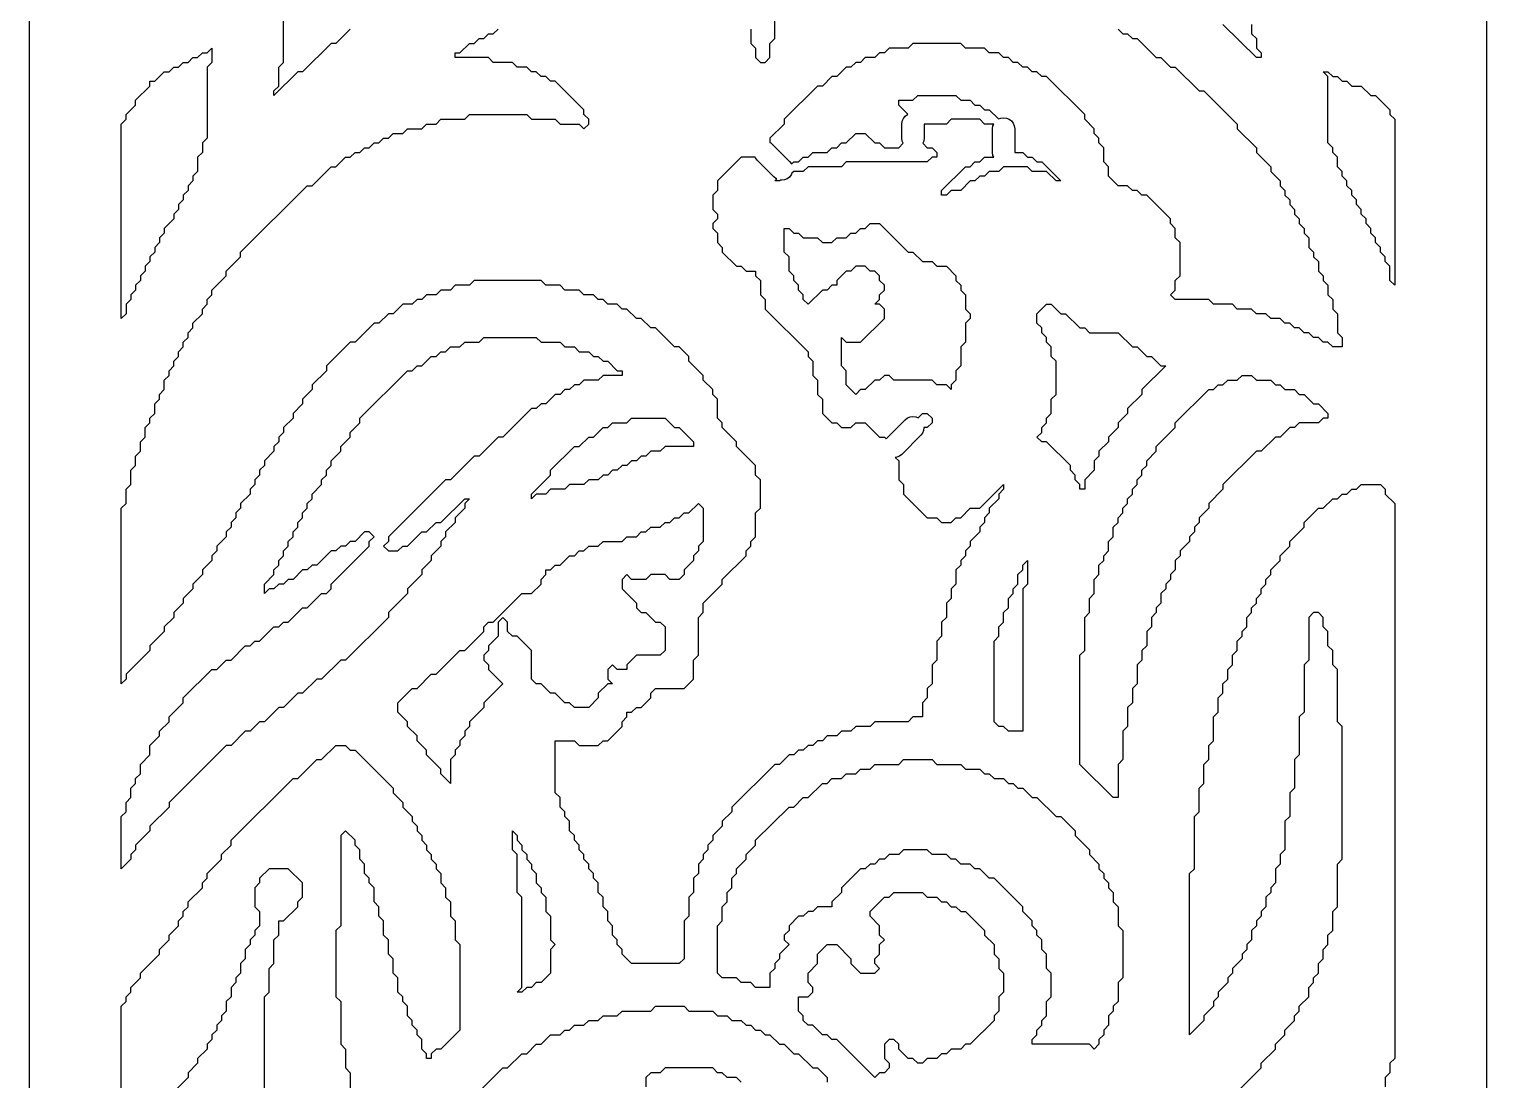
# Model space of a CAD drawing. Header units: millimetres. Extents: x 10 to 410, y 18 to 283.
# Drawn here: x 79 to 142.3, y 194.6 to 240.2 of the extents above; entities that cross this region are included whole.
import ezdxf

# ---------------------------------------------------------------- set-up
doc = ezdxf.new("R2010")
doc.units = ezdxf.units.MM
doc.layers.add('CUT', color=1, linetype='Continuous')

msp = doc.modelspace()

# ---------------------------------------------------------------- linework, layer by layer
at = {"layer": 'CUT'}
for points in [[(92.134, 283), (92.134, 280), (79, 280), (79, 160), (92.134, 160), (92.134, 157), (100.134, 157), (100.134, 160), (121.134, 160), (121.134, 157), (129.134, 157), (129.134, 160), (142.2679, 160), (142.2679, 280), (129.134, 280), (129.134, 283), (121.134, 283), (121.134, 280), (100.134, 280), (100.134, 283)], [(83.620988, 236.882353), (83.620988, 237.088235), (84.241976, 237.705882), (84.241976, 237.911765), (84.448972, 237.911765), (84.862965, 238.323529), (85.069961, 238.323529), (85.276957, 238.529412), (85.483953, 238.529412), (85.690949, 238.735294), (85.897945, 238.735294), (86.104941, 238.941176), (86.311937, 238.941176), (86.518933, 239.147059), (86.725929, 239.147059), (86.932925, 239.352941), (86.932925, 238.735294), (86.725929, 238.529412), (86.725929, 235.441176), (86.518933, 235.235294), (86.518933, 234.823529), (86.311937, 234.617647), (86.311937, 234), (86.104941, 233.794118), (86.104941, 233.588235), (85.897945, 233.382353), (85.897945, 233.176471), (85.690949, 232.970588), (85.690949, 232.764706), (85.483953, 232.558824), (85.483953, 232.352941), (85.276957, 232.147059), (85.276957, 231.941176), (84.862965, 231.529412), (84.862965, 231.323529), (84.655969, 231.117647), (84.655969, 230.911765), (84.448972, 230.705882), (84.448972, 230.5), (84.241976, 230.294118), (84.241976, 230.088235), (84.03498, 229.882353), (84.03498, 229.676471), (83.827984, 229.470588), (83.827984, 229.264706), (83.620988, 229.058824), (83.620988, 228.852941), (83.413992, 228.647059), (83.413992, 228.441176), (83.206996, 228.235294), (83.206996, 227.823529), (83, 227.617647), (83, 236.058824), (83.206996, 236.264706), (83.206996, 236.470588)], [(135.990992, 237.911765), (136.197989, 237.911765), (136.404985, 237.705882), (136.818977, 237.705882), (137.232969, 237.294118), (137.439965, 237.294118), (138.060953, 236.676471), (138.060953, 236.470588), (138.267949, 236.264706), (138.267949, 229.058824), (138.060953, 229.264706), (138.060953, 229.882353), (137.853957, 230.088235), (137.853957, 230.294118), (137.646961, 230.5), (137.646961, 230.705882), (137.439965, 230.911765), (137.439965, 231.117647), (137.232969, 231.323529), (137.232969, 231.529412), (137.025973, 231.735294), (137.025973, 231.941176), (136.818977, 232.147059), (136.818977, 232.352941), (136.611981, 232.558824), (136.611981, 232.764706), (136.404985, 232.970588), (136.404985, 233.176471), (136.197989, 233.382353), (136.197989, 233.588235), (135.990992, 233.794118), (135.990992, 234), (135.783996, 234.205882), (135.783996, 234.617647), (135.577, 234.823529), (135.577, 235.029412), (135.370004, 235.235294), (135.370004, 238.117647), (135.163008, 238.323529), (135.370004, 238.323529), (135.577, 238.117647), (135.783996, 238.117647)], [(117.775339, 230.088235), (118.189331, 230.088235), (118.396327, 229.882353), (118.810319, 229.882353), (119.224311, 229.470588), (119.224311, 229.264706), (119.431307, 229.058824), (119.431307, 228.852941), (119.638303, 228.647059), (119.638303, 228.029412), (119.845299, 227.823529), (119.845299, 227.617647), (119.638303, 227.411765), (119.638303, 226.588235), (119.431307, 226.382353), (119.431307, 225.558824), (119.224311, 225.352941), (119.224311, 224.941176), (119.017315, 224.735294), (119.017315, 224.529412), (118.810319, 224.735294), (118.396327, 224.735294), (118.189331, 224.941176), (116.533362, 224.941176), (116.326366, 225.147059), (116.11937, 225.147059), (115.912374, 224.941176), (115.705378, 224.941176), (115.291386, 224.529412), (115.08439, 224.529412), (114.877394, 224.323529), (114.463402, 224.735294), (114.463402, 225.352941), (114.256406, 225.558824), (114.256406, 226.794118), (114.463402, 226.588235), (115.08439, 226.588235), (116.11937, 227.617647), (116.11937, 228.029412), (115.912374, 228.235294), (115.705378, 228.235294), (115.912374, 228.441176), (115.912374, 228.647059), (116.11937, 228.852941), (116.11937, 229.058824), (115.912374, 229.264706), (115.912374, 229.470588), (115.705378, 229.676471), (115.498382, 229.676471), (115.291386, 229.882353), (114.877394, 229.882353), (114.670398, 229.676471), (114.463402, 229.676471), (114.04941, 229.264706), (114.04941, 229.058824), (113.842414, 229.058824), (113.635418, 228.852941), (113.428421, 228.852941), (112.807433, 228.235294), (112.600437, 228.441176), (112.600437, 228.647059), (112.393441, 228.852941), (112.393441, 229.058824), (112.186445, 229.264706), (112.186445, 229.470588), (111.979449, 229.676471), (111.979449, 230.294118), (111.772453, 230.5), (111.772453, 231.529412), (111.979449, 231.529412), (112.186445, 231.323529), (112.393441, 231.323529), (112.600437, 231.117647), (113.221425, 231.117647), (113.428421, 230.911765), (113.842414, 230.911765), (114.04941, 231.117647), (114.463402, 231.117647), (114.670398, 231.323529), (114.877394, 231.323529), (115.08439, 231.529412), (115.291386, 231.529412), (115.498382, 231.735294), (115.912374, 231.735294), (117.154351, 230.5), (117.361347, 230.5)], [(124.606209, 227.205882), (124.813205, 227.205882), (125.020201, 227), (126.262177, 227), (126.883166, 226.382353), (127.090162, 226.382353), (127.504154, 225.970588), (127.71115, 225.970588), (128.125142, 225.558824), (128.332138, 225.558824), (127.297158, 224.529412), (127.297158, 224.323529), (126.67617, 223.705882), (126.67617, 223.5), (126.262177, 223.088235), (126.262177, 222.882353), (125.848185, 222.470588), (125.848185, 222.264706), (125.434193, 221.852941), (125.434193, 221.647059), (125.227197, 221.441176), (125.227197, 221.029412), (124.813205, 220.617647), (124.813205, 220.205882), (124.606209, 220.205882), (124.606209, 220.411765), (124.399213, 220.617647), (124.399213, 220.823529), (124.192217, 221.029412), (124.192217, 221.235294), (123.157236, 222.264706), (122.95024, 222.264706), (122.743244, 222.470588), (122.95024, 222.676471), (122.95024, 222.882353), (123.157236, 223.088235), (123.157236, 223.294118), (123.364233, 223.5), (123.364233, 224.117647), (123.571229, 224.323529), (123.571229, 225.764706), (123.364233, 225.970588), (123.364233, 226.382353), (123.157236, 226.588235), (123.157236, 226.794118), (122.95024, 227), (122.95024, 227.205882), (122.743244, 227.411765), (122.743244, 227.823529), (123.157236, 228.235294), (123.364233, 228.235294), (123.778225, 227.823529), (123.985221, 227.823529)], [(83.413992, 206.823529), (83.413992, 207.235294), (83.620988, 207.441176), (83.620988, 207.647059), (83.827984, 207.852941), (83.827984, 208.264706), (84.241976, 208.676471), (84.241976, 209.088235), (84.655969, 209.5), (84.655969, 209.705882), (85.069961, 210.117647), (85.069961, 210.323529), (85.690949, 210.941176), (85.690949, 211.147059), (86.932925, 212.382353), (87.139921, 212.382353), (87.553913, 212.794118), (87.760909, 212.794118), (88.381898, 213.411765), (88.588894, 213.411765), (88.79589, 213.617647), (89.002886, 213.617647), (89.623874, 214.235294), (89.83087, 214.235294), (90.037866, 214.441176), (90.244862, 214.441176), (90.86585, 215.058824), (91.072847, 215.058824), (91.693835, 215.676471), (91.900831, 215.676471), (92.107827, 215.882353), (92.107827, 216.088235), (93.763795, 217.735294), (93.763795, 217.941176), (93.970791, 218.147059), (93.763795, 218.352941), (93.556799, 218.352941), (93.142807, 217.941176), (92.935811, 217.941176), (92.728815, 217.735294), (92.521819, 217.735294), (92.314823, 217.529412), (92.107827, 217.529412), (91.486839, 216.911765), (91.279843, 216.911765), (91.072847, 216.705882), (90.86585, 216.705882), (90.451858, 216.294118), (90.244862, 216.294118), (90.037866, 216.088235), (89.83087, 216.088235), (89.623874, 215.882353), (89.416878, 215.882353), (89.209882, 215.676471), (89.209882, 216.088235), (89.623874, 216.5), (89.623874, 216.705882), (89.83087, 216.911765), (89.83087, 217.117647), (90.037866, 217.323529), (90.037866, 217.529412), (90.244862, 217.735294), (90.244862, 217.941176), (90.451858, 218.147059), (90.451858, 218.352941), (90.658854, 218.558824), (90.658854, 218.764706), (90.86585, 218.970588), (90.86585, 219.176471), (91.072847, 219.382353), (91.072847, 219.588235), (91.279843, 219.794118), (91.279843, 220), (91.693835, 220.411765), (91.693835, 220.617647), (91.900831, 220.823529), (91.900831, 221.029412), (92.107827, 221.235294), (92.107827, 221.441176), (92.521819, 221.852941), (92.521819, 222.058824), (92.935811, 222.470588), (92.935811, 222.676471), (93.349803, 223.088235), (93.349803, 223.294118), (95.419764, 225.352941), (95.62676, 225.352941), (95.833756, 225.558824), (96.040752, 225.558824), (96.454744, 225.970588), (96.66174, 225.970588), (96.868736, 226.176471), (97.075732, 226.176471), (97.282728, 226.382353), (97.696721, 226.382353), (97.903717, 226.588235), (98.524705, 226.588235), (98.731701, 226.794118), (101.008658, 226.794118), (101.215654, 226.588235), (102.043638, 226.588235), (102.250634, 226.382353), (102.664626, 226.382353), (102.871622, 226.176471), (103.285614, 226.176471), (103.49261, 225.970588), (103.699606, 225.970588), (103.906603, 225.764706), (104.113599, 225.764706), (104.527591, 225.352941), (104.734587, 225.352941), (104.734587, 225.147059), (103.906603, 225.147059), (103.699606, 224.941176), (103.078618, 224.941176), (102.871622, 224.735294), (102.664626, 224.735294), (102.45763, 224.529412), (102.250634, 224.529412), (102.043638, 224.323529), (101.836642, 224.323529), (101.42265, 223.911765), (101.215654, 223.911765), (101.008658, 223.705882), (100.801662, 223.705882), (99.559685, 222.470588), (99.352689, 222.470588), (98.524705, 221.647059), (98.317709, 221.647059), (97.282728, 220.617647), (97.075732, 220.617647), (94.59178, 218.147059), (94.59178, 217.941176), (94.384784, 217.735294), (94.59178, 217.529412), (95.005772, 217.529412), (95.212768, 217.735294), (95.419764, 217.735294), (96.040752, 218.352941), (96.247748, 218.352941), (96.66174, 218.764706), (96.868736, 218.764706), (97.903717, 219.794118), (98.110713, 219.794118), (97.903717, 219.588235), (97.903717, 219.382353), (97.489725, 218.970588), (97.489725, 218.764706), (97.075732, 218.352941), (97.075732, 218.147059), (96.868736, 217.941176), (96.868736, 217.735294), (96.454744, 217.323529), (96.454744, 217.117647), (96.040752, 216.705882), (96.040752, 216.5), (95.419764, 215.882353), (95.419764, 215.676471), (94.59178, 214.852941), (94.59178, 214.647059), (92.728815, 212.794118), (92.521819, 212.794118), (91.693835, 211.970588), (91.486839, 211.970588), (90.86585, 211.352941), (90.658854, 211.352941), (90.037866, 210.735294), (89.83087, 210.735294), (89.209882, 210.117647), (89.002886, 210.117647), (88.588894, 209.705882), (88.381898, 209.705882), (87.760909, 209.088235), (87.553913, 209.088235), (85.069961, 206.617647), (85.069961, 206.411765), (84.241976, 205.588235), (84.241976, 205.382353), (83.620988, 204.764706), (83.620988, 204.558824), (83.413992, 204.352941), (83.413992, 204.147059), (83, 203.735294), (83, 206), (83.206996, 206.205882), (83.206996, 206.617647)], [(133.300044, 224.735294), (133.50704, 224.529412), (133.921032, 224.529412), (134.128028, 224.323529), (134.335024, 224.323529), (134.749016, 223.911765), (134.956012, 223.911765), (135.370004, 223.5), (135.370004, 223.294118), (135.163008, 223.294118), (134.956012, 223.088235), (134.128028, 223.088235), (133.921032, 222.882353), (133.714036, 222.882353), (133.300044, 222.470588), (133.093048, 222.470588), (132.472059, 221.852941), (132.265063, 221.852941), (130.816091, 220.411765), (130.816091, 220.205882), (130.195103, 219.588235), (130.195103, 219.382353), (129.781111, 218.970588), (129.781111, 218.764706), (129.574114, 218.558824), (129.574114, 218.352941), (129.367118, 218.147059), (129.367118, 217.941176), (128.953126, 217.529412), (128.953126, 217.323529), (128.74613, 217.117647), (128.74613, 216.705882), (128.539134, 216.5), (128.539134, 216.294118), (128.332138, 216.088235), (128.332138, 215.882353), (128.125142, 215.676471), (128.125142, 215.264706), (127.918146, 215.058824), (127.918146, 214.852941), (127.71115, 214.647059), (127.71115, 214.235294), (127.504154, 214.029412), (127.504154, 213.411765), (127.297158, 213.205882), (127.297158, 212.794118), (127.090162, 212.588235), (127.090162, 211.764706), (126.883166, 211.558824), (126.883166, 210.941176), (126.67617, 210.735294), (126.67617, 209.911765), (126.469174, 209.705882), (126.469174, 208.470588), (126.262177, 208.264706), (126.262177, 206.823529), (126.055181, 206.823529), (124.606209, 208.264706), (124.606209, 213), (124.813205, 213.205882), (124.813205, 214.647059), (125.020201, 214.852941), (125.020201, 215.470588), (125.227197, 215.676471), (125.227197, 216.294118), (125.434193, 216.5), (125.434193, 216.911765), (125.641189, 217.117647), (125.641189, 217.323529), (125.848185, 217.529412), (125.848185, 217.941176), (126.055181, 218.147059), (126.055181, 218.558824), (126.262177, 218.764706), (126.262177, 218.970588), (126.469174, 219.176471), (126.469174, 219.382353), (126.67617, 219.588235), (126.67617, 219.794118), (126.883166, 220), (126.883166, 220.205882), (127.090162, 220.411765), (127.090162, 220.617647), (127.297158, 220.823529), (127.297158, 221.029412), (127.504154, 221.235294), (127.504154, 221.441176), (127.918146, 221.852941), (127.918146, 222.058824), (128.74613, 222.882353), (128.74613, 223.088235), (130.195103, 224.529412), (130.402099, 224.529412), (130.609095, 224.735294), (130.816091, 224.735294), (131.023087, 224.941176), (131.437079, 224.941176), (131.644075, 225.147059), (132.058067, 225.147059), (132.265063, 224.941176), (132.886052, 224.941176), (133.093048, 224.735294)], [(107.839528, 222.264706), (107.839528, 222.058824), (106.597551, 222.058824), (106.390555, 221.852941), (105.976563, 221.852941), (105.769567, 221.647059), (105.562571, 221.647059), (105.355575, 221.441176), (105.148579, 221.441176), (104.941583, 221.235294), (104.734587, 221.235294), (104.527591, 221.029412), (104.320595, 221.029412), (104.113599, 220.823529), (103.906603, 220.823529), (103.699606, 220.617647), (103.285614, 220.617647), (103.078618, 220.411765), (102.45763, 220.411765), (102.250634, 220.205882), (101.629646, 220.205882), (101.42265, 220), (101.008658, 220), (100.801662, 219.794118), (100.801662, 220), (101.629646, 220.823529), (101.629646, 221.029412), (102.664626, 222.058824), (102.871622, 222.058824), (103.285614, 222.470588), (103.49261, 222.470588), (103.906603, 222.882353), (104.113599, 222.882353), (104.320595, 223.088235), (104.941583, 223.088235), (105.148579, 223.294118), (106.597551, 223.294118), (107.011543, 222.882353), (107.21854, 222.882353)], [(107.839528, 217.323529), (107.839528, 217.117647), (107.425536, 216.705882), (107.425536, 216.5), (107.21854, 216.294118), (106.804547, 216.294118), (106.597551, 216.5), (105.976563, 216.5), (105.769567, 216.294118), (105.148579, 216.294118), (104.941583, 216.5), (104.734587, 216.294118), (104.734587, 215.882353), (105.355575, 215.264706), (105.355575, 215.058824), (105.562571, 214.852941), (105.769567, 214.852941), (106.183559, 214.441176), (106.390555, 214.441176), (106.597551, 214.235294), (106.597551, 213.205882), (106.390555, 213), (105.355575, 213), (104.941583, 212.588235), (104.941583, 212.382353), (104.527591, 212.382353), (104.320595, 212.588235), (104.113599, 212.382353), (104.113599, 211.970588), (104.320595, 211.764706), (104.113599, 211.764706), (103.699606, 211.352941), (103.699606, 211.147059), (103.285614, 210.735294), (102.664626, 210.735294), (102.45763, 210.941176), (102.250634, 210.941176), (101.836642, 211.352941), (101.629646, 211.352941), (101.215654, 211.764706), (101.008658, 211.764706), (100.801662, 211.970588), (100.801662, 213.205882), (100.180673, 213.823529), (99.973677, 213.823529), (99.766681, 214.029412), (99.766681, 214.441176), (99.559685, 214.647059), (99.352689, 214.441176), (99.352689, 213.823529), (98.938697, 213.411765), (98.938697, 213.205882), (98.731701, 213), (98.731701, 212.794118), (98.938697, 212.588235), (98.938697, 212.382353), (99.559685, 211.764706), (98.731701, 210.941176), (98.731701, 210.735294), (98.110713, 210.117647), (98.110713, 209.911765), (97.903717, 209.705882), (97.903717, 209.5), (97.696721, 209.294118), (97.696721, 209.088235), (97.489725, 208.882353), (97.489725, 208.676471), (97.282728, 208.470588), (97.282728, 207.441176), (96.868736, 207.852941), (96.868736, 208.058824), (96.247748, 208.676471), (96.247748, 208.882353), (95.833756, 209.294118), (95.833756, 209.5), (95.419764, 209.911765), (95.419764, 210.117647), (95.005772, 210.529412), (95.005772, 210.941176), (95.62676, 211.558824), (95.833756, 211.558824), (96.454744, 212.176471), (96.66174, 212.176471), (97.696721, 213.205882), (97.903717, 213.205882), (98.731701, 214.029412), (98.731701, 214.235294), (98.938697, 214.441176), (99.145693, 214.441176), (100.387669, 215.676471), (100.801662, 215.676471), (101.215654, 216.088235), (101.215654, 216.294118), (101.42265, 216.5), (101.42265, 216.705882), (101.629646, 216.705882), (101.836642, 216.911765), (102.043638, 216.911765), (102.45763, 217.323529), (102.664626, 217.323529), (102.871622, 217.529412), (103.078618, 217.529412), (103.285614, 217.735294), (103.699606, 217.735294), (103.906603, 217.941176), (104.734587, 217.941176), (104.941583, 218.147059), (105.355575, 218.147059), (105.562571, 218.352941), (105.769567, 218.352941), (105.976563, 218.558824), (106.390555, 218.558824), (106.597551, 218.764706), (106.804547, 218.764706), (107.011543, 218.970588), (107.21854, 218.970588), (107.425536, 219.176471), (107.632532, 219.176471), (108.046524, 219.588235), (108.25352, 219.382353), (108.25352, 217.941176), (108.046524, 217.735294), (108.046524, 217.529412)], [(121.501268, 209.705882), (121.294272, 209.911765), (121.087276, 209.911765), (120.88028, 210.117647), (120.88028, 213.617647), (121.087276, 213.823529), (121.087276, 214.235294), (121.294272, 214.441176), (121.294272, 214.852941), (121.501268, 215.058824), (121.501268, 215.470588), (121.708264, 215.676471), (121.708264, 215.882353), (121.91526, 216.088235), (121.91526, 216.5), (122.122256, 216.705882), (122.122256, 216.911765), (122.329252, 217.117647), (122.329252, 216.088235), (122.122256, 215.882353), (122.122256, 209.705882)], [(120.259292, 208.058824), (120.466288, 207.852941), (120.673284, 207.852941), (120.88028, 207.647059), (121.294272, 207.647059), (121.501268, 207.441176), (121.708264, 207.441176), (121.91526, 207.235294), (122.122256, 207.235294), (122.536248, 206.823529), (122.743244, 206.823529), (123.571229, 206), (123.778225, 206), (124.399213, 205.382353), (124.399213, 205.176471), (125.020201, 204.558824), (125.020201, 204.352941), (125.434193, 203.941176), (125.434193, 203.735294), (125.641189, 203.529412), (125.641189, 203.323529), (125.848185, 203.117647), (125.848185, 202.911765), (126.055181, 202.705882), (126.055181, 202.294118), (126.262177, 202.088235), (126.262177, 201.264706), (126.469174, 201.058824), (126.469174, 199), (126.262177, 198.794118), (126.262177, 197.970588), (126.055181, 197.764706), (126.055181, 197.558824), (125.848185, 197.352941), (125.848185, 196.941176), (125.641189, 196.735294), (125.641189, 196.529412), (125.434193, 196.323529), (125.434193, 196.117647), (125.227197, 195.911765), (125.020201, 196.117647), (122.536248, 196.117647), (122.536248, 196.323529), (122.743244, 196.529412), (122.743244, 196.735294), (122.95024, 196.941176), (122.95024, 197.147059), (123.157236, 197.352941), (123.157236, 197.970588), (123.364233, 198.176471), (123.364233, 199.205882), (123.157236, 199.411765), (123.157236, 200.029412), (122.95024, 200.235294), (122.95024, 200.647059), (122.743244, 200.852941), (122.743244, 201.058824), (122.536248, 201.264706), (122.536248, 201.470588), (122.122256, 201.882353), (122.122256, 202.088235), (120.88028, 203.323529), (120.673284, 203.323529), (120.259292, 203.735294), (120.052296, 203.735294), (119.845299, 203.941176), (119.431307, 203.941176), (119.224311, 204.147059), (119.017315, 204.147059), (118.810319, 204.352941), (118.189331, 204.352941), (117.982335, 204.558824), (116.947355, 204.558824), (116.740358, 204.352941), (116.326366, 204.352941), (116.11937, 204.147059), (115.912374, 204.147059), (115.705378, 203.941176), (115.498382, 203.941176), (115.291386, 203.735294), (115.08439, 203.735294), (114.256406, 202.911765), (114.256406, 202.705882), (113.842414, 202.294118), (113.842414, 202.088235), (113.221425, 202.088235), (113.014429, 201.882353), (112.807433, 201.882353), (112.600437, 201.676471), (112.393441, 201.676471), (111.979449, 201.264706), (111.979449, 201.058824), (111.772453, 200.852941), (111.772453, 200.647059), (111.979449, 200.441176), (111.565457, 200.029412), (111.565457, 199.823529), (111.358461, 199.617647), (111.358461, 199.411765), (111.151465, 199.205882), (111.151465, 198.588235), (110.530477, 198.588235), (110.32348, 198.794118), (109.909488, 198.794118), (109.702492, 199), (109.081504, 199), (108.874508, 199.205882), (108.874508, 201.264706), (109.081504, 201.470588), (109.081504, 202.088235), (109.2885, 202.294118), (109.2885, 202.705882), (109.495496, 202.911765), (109.495496, 203.323529), (109.702492, 203.529412), (109.702492, 203.735294), (110.116484, 204.147059), (110.116484, 204.352941), (110.530477, 204.764706), (110.530477, 204.970588), (111.979449, 206.411765), (112.186445, 206.411765), (112.600437, 206.823529), (112.807433, 206.823529), (113.428421, 207.441176), (113.635418, 207.441176), (113.842414, 207.647059), (114.256406, 207.647059), (114.463402, 207.852941), (114.877394, 207.852941), (115.08439, 208.058824), (115.498382, 208.058824), (115.705378, 208.264706), (116.740358, 208.264706), (116.947355, 208.470588), (118.189331, 208.470588), (118.396327, 208.264706), (119.431307, 208.264706), (119.638303, 208.058824)], [(100.387669, 204.558824), (100.594665, 204.352941), (100.594665, 204.147059), (100.801662, 203.941176), (100.801662, 203.735294), (101.008658, 203.529412), (101.008658, 203.117647), (101.215654, 202.911765), (101.215654, 202.705882), (101.42265, 202.5), (101.42265, 201.882353), (101.629646, 201.676471), (101.629646, 200.647059), (101.836642, 200.441176), (101.629646, 200.235294), (101.629646, 199.205882), (101.215654, 198.794118), (101.008658, 198.794118), (100.801662, 198.588235), (100.594665, 198.588235), (100.387669, 198.382353), (100.180673, 198.382353), (100.387669, 198.588235), (100.387669, 202.5), (100.180673, 202.705882), (100.180673, 204.352941), (99.973677, 204.558824), (99.973677, 205.382353), (100.180673, 205.176471), (100.180673, 204.970588), (100.387669, 204.764706)], [(118.603323, 202.294118), (118.810319, 202.294118), (119.017315, 202.088235), (119.224311, 202.088235), (119.431307, 201.882353), (119.638303, 201.882353), (120.466288, 201.058824), (120.466288, 200.852941), (120.88028, 200.441176), (120.88028, 200.029412), (121.087276, 199.823529), (121.087276, 199.411765), (121.294272, 199.205882), (121.294272, 198.382353), (121.087276, 198.176471), (121.087276, 197.558824), (120.88028, 197.352941), (120.88028, 197.147059), (119.845299, 196.117647), (119.638303, 196.117647), (119.431307, 195.911765), (119.017315, 195.911765), (118.810319, 195.705882), (118.603323, 195.705882), (118.396327, 195.5), (117.982335, 195.5), (117.775339, 195.294118), (117.568343, 195.294118), (117.361347, 195.5), (117.154351, 195.5), (116.740358, 195.911765), (116.740358, 196.117647), (116.533362, 196.323529), (116.326366, 196.323529), (116.11937, 196.117647), (116.11937, 195.5), (116.326366, 195.294118), (116.326366, 195.088235), (116.11937, 194.882353), (115.912374, 194.882353), (115.705378, 194.676471), (114.04941, 196.323529), (113.842414, 196.323529), (113.635418, 196.529412), (113.428421, 196.529412), (113.014429, 196.941176), (112.807433, 196.941176), (112.600437, 197.147059), (112.600437, 197.352941), (112.393441, 197.558824), (112.393441, 198.176471), (112.807433, 198.176471), (113.014429, 198.382353), (113.014429, 198.588235), (112.807433, 198.794118), (112.807433, 199.205882), (113.221425, 199.617647), (113.221425, 200.029412), (113.635418, 200.441176), (114.04941, 200.441176), (114.670398, 199.823529), (114.670398, 199.617647), (115.08439, 199.205882), (115.705378, 199.205882), (115.912374, 199.411765), (115.705378, 199.617647), (115.705378, 199.823529), (115.912374, 200.029412), (115.912374, 200.441176), (116.11937, 200.647059), (115.912374, 200.852941), (115.912374, 201.264706), (115.498382, 201.676471), (115.498382, 201.882353), (116.11937, 202.5), (116.326366, 202.5), (116.533362, 202.705882), (117.775339, 202.705882), (117.982335, 202.5), (118.396327, 202.5)]]:
    msp.add_lwpolyline(points, close=True, dxfattribs=at)
for points in [[(92.935811, 240.176471), (92.314823, 239.558824), (92.107827, 239.558824), (90.86585, 238.323529), (90.658854, 238.323529), (89.623874, 237.294118), (89.623874, 237.5), (89.83087, 237.705882), (89.83087, 238.529412), (90.037866, 238.735294), (90.037866, 241)], [(110.32348, 240.176471), (110.32348, 239.558824), (110.530477, 239.352941), (110.530477, 238.941176), (110.737473, 238.735294), (110.944469, 238.735294), (111.151465, 238.941176), (111.151465, 239.558824), (111.358461, 239.764706), (111.358461, 240.588235)], [(126.262177, 240.176471), (126.469174, 239.970588), (126.67617, 239.970588), (126.883166, 239.764706), (127.090162, 239.764706), (127.918146, 238.941176), (128.125142, 238.941176), (128.539134, 238.529412), (128.74613, 238.529412), (129.781111, 237.5), (129.988107, 237.5), (131.437079, 236.058824), (131.437079, 235.852941), (132.265063, 235.029412), (132.265063, 234.823529), (132.886052, 234.205882), (132.886052, 234), (133.300044, 233.588235), (133.300044, 233.382353), (133.50704, 233.176471), (133.50704, 232.970588), (133.714036, 232.764706), (133.714036, 232.558824), (133.921032, 232.352941), (133.921032, 232.147059), (134.128028, 231.941176), (134.128028, 231.735294), (134.335024, 231.529412), (134.335024, 231.323529), (134.54202, 231.117647), (134.54202, 230.705882), (134.749016, 230.5), (134.749016, 230.294118), (134.956012, 230.088235), (134.956012, 229.676471), (135.163008, 229.470588), (135.163008, 229.264706), (135.370004, 229.058824), (135.370004, 228.647059), (135.577, 228.441176), (135.577, 228.029412), (135.783996, 227.823529), (135.783996, 227), (135.990992, 226.794118), (135.990992, 226.382353), (135.577, 226.382353), (135.370004, 226.588235), (135.163008, 226.588235), (134.956012, 226.794118), (134.749016, 226.794118), (134.54202, 227), (134.335024, 227), (134.128028, 227.205882), (133.921032, 227.205882), (133.714036, 227.411765), (133.50704, 227.411765), (133.300044, 227.617647), (132.886052, 227.617647), (132.679055, 227.823529), (132.265063, 227.823529), (132.058067, 228.029412), (131.437079, 228.029412), (131.230083, 228.235294), (130.402099, 228.235294), (130.195103, 228.441176), (128.74613, 228.441176), (128.539134, 228.647059), (128.74613, 228.852941), (128.74613, 229.264706), (128.953126, 229.470588), (128.953126, 230.911765), (128.74613, 231.117647), (128.74613, 231.529412), (128.539134, 231.735294), (128.539134, 231.941176), (127.504154, 232.970588), (127.297158, 232.970588), (127.090162, 233.176471), (126.883166, 233.176471), (126.67617, 233.382353), (126.262177, 233.382353), (125.848185, 233.794118), (125.848185, 234.205882), (125.641189, 234.411765), (125.641189, 235.029412), (125.434193, 235.235294), (125.434193, 235.441176), (125.227197, 235.647059), (125.227197, 235.852941), (124.813205, 236.264706), (124.813205, 236.470588), (123.157236, 238.117647), (122.95024, 238.117647), (122.743244, 238.323529), (122.536248, 238.323529), (122.329252, 238.529412), (122.122256, 238.529412), (121.91526, 238.735294), (121.708264, 238.735294), (121.501268, 238.941176), (121.294272, 238.941176), (121.087276, 239.147059), (120.673284, 239.147059), (120.466288, 239.352941), (119.638303, 239.352941), (119.431307, 239.558824), (117.361347, 239.558824), (117.154351, 239.352941), (116.326366, 239.352941), (116.11937, 239.147059), (115.912374, 239.147059), (115.705378, 238.941176), (115.291386, 238.941176), (115.08439, 238.735294), (114.877394, 238.735294), (114.670398, 238.529412), (114.463402, 238.529412), (114.04941, 238.117647), (113.842414, 238.117647), (113.428421, 237.705882), (113.221425, 237.705882), (111.772453, 236.264706), (111.772453, 236.058824), (111.151465, 235.441176), (111.151465, 235.252815), (111.185589, 235.238573), (111.284794, 235.162024), (112.005372, 234.437548), (112.081385, 234.337932), (112.090331, 234.316168), (112.186445, 234.411765), (112.393441, 234.411765), (112.600437, 234.617647), (112.807433, 234.617647), (113.014429, 234.823529), (113.635418, 234.823529), (113.842414, 235.029412), (114.04941, 235.029412), (114.256406, 235.235294), (114.463402, 235.235294), (114.877394, 235.647059), (115.291386, 235.647059), (115.705378, 235.235294), (115.912374, 235.235294), (116.11937, 235.029412), (116.740358, 235.029412), (116.936142, 235.224142), (116.897702, 235.316943), (116.881347, 235.441176), (116.881347, 236.058824), (116.897702, 236.183057), (116.945654, 236.298824), (117.021935, 236.398235), (117.121347, 236.474516), (117.141859, 236.483012), (116.740358, 236.882353), (116.740358, 237.088235), (117.361347, 237.088235), (117.568343, 237.294118), (119.224311, 237.294118), (119.431307, 237.088235), (119.845299, 237.088235), (120.052296, 236.882353), (120.259292, 236.882353), (120.466288, 236.676471), (120.673284, 236.676471), (121.074785, 236.27713), (121.170039, 236.316586), (121.294272, 236.332941), (121.418505, 236.316586), (121.534272, 236.268633), (121.633683, 236.192352), (121.709964, 236.092941), (121.757916, 235.977174), (121.774272, 235.852941), (121.774272, 234.823529), (122.122256, 234.823529), (122.329252, 234.617647), (122.536248, 234.617647), (122.743244, 234.411765), (122.95024, 234.411765), (123.778225, 233.588235), (123.571229, 233.588235), (123.157236, 234), (122.536248, 234), (122.329252, 234.205882), (121.294272, 234.205882), (121.087276, 234), (120.673284, 234), (120.466288, 233.794118), (120.259292, 233.794118), (120.052296, 233.588235), (119.845299, 233.588235), (119.431307, 233.176471), (119.017315, 233.176471), (118.810319, 232.970588), (118.603323, 232.970588), (118.603323, 233.176471), (119.638303, 234.205882), (119.845299, 234.205882), (120.052296, 234.411765), (120.259292, 234.411765), (120.466288, 234.617647), (120.864448, 234.617647), (120.830628, 234.699296), (120.814272, 234.823529), (120.814272, 235.852941), (120.830628, 235.977174), (120.864448, 236.058824), (120.466288, 236.058824), (120.259292, 236.264706), (119.017315, 236.264706), (118.810319, 236.058824), (117.841347, 236.058824), (117.841347, 235.441176), (117.824991, 235.316943), (117.786551, 235.224142), (117.982335, 235.029412), (118.189331, 235.029412), (118.396327, 234.823529), (118.396327, 234.617647), (118.189331, 234.617647), (117.982335, 234.411765), (114.463402, 234.411765), (114.256406, 234.205882), (112.807433, 234.205882), (112.600437, 234), (112.186445, 234), (112.105983, 233.91997), (112.08009, 233.857933), (112.003541, 233.758728), (111.903924, 233.682716), (111.788028, 233.635076), (111.663752, 233.619055), (111.604456, 233.627025), (111.565457, 233.588235), (111.358461, 233.588235), (111.445641, 233.674947), (111.423926, 233.68401), (111.324721, 233.760559), (110.604143, 234.485035), (110.528131, 234.584652), (110.514568, 234.617647), (109.909488, 234.617647), (108.874508, 233.588235), (108.874508, 233.176471), (108.667512, 232.970588), (108.667512, 232.352941), (108.874508, 232.147059), (108.874508, 231.941176), (108.667512, 231.735294), (108.667512, 231.529412), (108.874508, 231.323529), (108.874508, 230.911765), (109.081504, 230.705882), (109.081504, 230.5), (109.702492, 229.882353), (109.909488, 229.882353), (110.116484, 229.676471), (110.530477, 229.676471), (110.530477, 229.470588), (110.737473, 229.264706), (110.737473, 228.647059), (110.944469, 228.441176), (110.944469, 228.029412), (112.807433, 226.176471), (112.807433, 225.970588), (113.014429, 225.764706), (113.014429, 225.147059), (113.221425, 224.941176), (113.221425, 224.323529), (113.428421, 224.117647), (113.428421, 223.5), (113.842414, 223.088235), (114.04941, 223.088235), (114.256406, 222.882353), (114.670398, 222.882353), (114.877394, 223.088235), (115.291386, 223.088235), (115.912374, 222.470588), (116.11937, 222.470588), (116.193037, 222.397318), (117.016554, 223.22529), (117.115759, 223.301839), (117.231397, 223.350103), (117.355585, 223.366794), (117.479862, 223.350774), (117.582774, 223.308471), (117.775339, 223.5), (117.982335, 223.5), (118.189331, 223.294118), (118.189331, 223.088235), (117.982335, 222.882353), (117.836138, 222.882353), (117.820858, 222.763814), (117.773218, 222.647918), (117.697205, 222.548301), (116.873688, 221.720329), (116.774483, 221.64378), (116.658846, 221.595516), (116.593953, 221.586794), (116.740358, 221.441176), (116.740358, 220.617647), (116.947355, 220.411765), (116.947355, 220), (117.982335, 218.970588), (118.396327, 218.970588), (118.603323, 218.764706), (119.017315, 218.764706), (119.224311, 218.970588), (119.431307, 218.970588), (119.845299, 219.382353), (120.259292, 219.382353), (121.294272, 220.411765), (121.294272, 220.205882), (121.087276, 220), (121.087276, 219.794118), (120.673284, 219.382353), (120.673284, 219.176471), (120.466288, 218.970588), (120.466288, 218.764706), (120.259292, 218.558824), (120.259292, 218.352941), (119.845299, 217.941176), (119.845299, 217.735294), (119.638303, 217.529412), (119.638303, 217.323529), (119.431307, 217.117647), (119.431307, 216.911765), (119.224311, 216.705882), (119.224311, 216.088235), (119.017315, 215.882353), (119.017315, 215.470588), (118.810319, 215.264706), (118.810319, 214.647059), (118.603323, 214.441176), (118.603323, 213.823529), (118.396327, 213.617647), (118.396327, 212.794118), (118.189331, 212.588235), (118.189331, 211.764706), (117.982335, 211.558824), (117.982335, 211.147059), (117.775339, 210.941176), (117.775339, 210.323529), (117.361347, 210.323529), (117.154351, 210.117647), (115.705378, 210.117647), (115.498382, 209.911765), (114.877394, 209.911765), (114.670398, 209.705882), (114.256406, 209.705882), (114.04941, 209.5), (113.635418, 209.5), (113.428421, 209.294118), (113.221425, 209.294118), (113.014429, 209.088235), (112.807433, 209.088235), (112.600437, 208.882353), (112.393441, 208.882353), (112.186445, 208.676471), (111.979449, 208.676471), (111.565457, 208.264706), (111.358461, 208.264706), (109.495496, 206.411765), (109.495496, 206.205882), (109.081504, 205.794118), (109.081504, 205.588235), (108.667512, 205.176471), (108.667512, 204.970588), (108.460516, 204.764706), (108.460516, 204.558824), (108.25352, 204.352941), (108.25352, 204.147059), (108.046524, 203.941176), (108.046524, 203.529412), (107.839528, 203.323529), (107.839528, 202.705882), (107.632532, 202.5), (107.632532, 201.676471), (107.425536, 201.470588), (107.425536, 199.823529), (107.21854, 199.617647), (105.148579, 199.617647), (104.734587, 200.029412), (104.734587, 200.235294), (104.527591, 200.441176), (104.527591, 200.647059), (104.320595, 200.852941), (104.320595, 201.264706), (104.113599, 201.470588), (104.113599, 201.882353), (103.906603, 202.088235), (103.906603, 202.5), (103.699606, 202.705882), (103.699606, 203.117647), (103.49261, 203.323529), (103.49261, 203.529412), (103.285614, 203.735294), (103.285614, 203.941176), (103.078618, 204.147059), (103.078618, 204.352941), (102.871622, 204.558824), (102.871622, 204.764706), (102.664626, 204.970588), (102.664626, 205.176471), (102.45763, 205.382353), (102.45763, 205.794118), (102.250634, 206), (102.250634, 206.205882), (102.043638, 206.411765), (102.043638, 206.823529), (101.836642, 207.029412), (101.836642, 209.294118), (102.664626, 209.294118), (102.871622, 209.088235), (103.699606, 209.088235), (103.906603, 209.294118), (104.113599, 209.294118), (104.734587, 209.911765), (104.734587, 210.117647), (104.941583, 210.323529), (104.941583, 210.529412), (105.148579, 210.529412), (105.355575, 210.735294), (105.562571, 210.735294), (105.976563, 211.147059), (105.976563, 211.352941), (106.183559, 211.558824), (107.425536, 211.558824), (107.839528, 211.970588), (107.839528, 212.794118), (108.046524, 213), (108.046524, 214.647059), (108.25352, 214.852941), (108.25352, 215.264706), (109.081504, 216.088235), (109.081504, 216.294118), (110.116484, 217.323529), (110.116484, 217.529412), (110.32348, 217.735294), (110.32348, 217.941176), (110.530477, 218.147059), (110.530477, 219.176471), (110.737473, 219.382353), (110.737473, 220.617647), (110.530477, 220.823529), (110.530477, 221.235294), (109.702492, 222.058824), (109.702492, 222.264706), (109.081504, 222.882353), (109.081504, 223.088235), (108.874508, 223.294118), (108.874508, 224.117647), (108.667512, 224.323529), (108.667512, 224.529412), (108.25352, 224.941176), (108.25352, 225.147059), (107.632532, 225.764706), (107.632532, 225.970588), (107.21854, 226.382353), (107.011543, 226.382353), (106.183559, 227.205882), (105.976563, 227.205882), (105.562571, 227.617647), (105.355575, 227.617647), (104.941583, 228.029412), (104.734587, 228.029412), (104.527591, 228.235294), (104.113599, 228.235294), (103.906603, 228.441176), (103.699606, 228.441176), (103.49261, 228.647059), (103.078618, 228.647059), (102.871622, 228.852941), (102.250634, 228.852941), (102.043638, 229.058824), (101.42265, 229.058824), (101.215654, 229.264706), (98.317709, 229.264706), (98.110713, 229.058824), (97.489725, 229.058824), (97.282728, 228.852941), (96.868736, 228.852941), (96.66174, 228.647059), (96.247748, 228.647059), (96.040752, 228.441176), (95.833756, 228.441176), (95.62676, 228.235294), (95.212768, 228.235294), (94.798776, 227.823529), (94.59178, 227.823529), (94.177787, 227.411765), (93.970791, 227.411765), (93.142807, 226.588235), (92.935811, 226.588235), (91.900831, 225.558824), (91.900831, 225.352941), (91.279843, 224.735294), (91.279843, 224.529412), (90.86585, 224.117647), (90.86585, 223.911765), (90.451858, 223.5), (90.451858, 223.294118), (90.037866, 222.882353), (90.037866, 222.676471), (89.83087, 222.470588), (89.83087, 222.264706), (89.623874, 222.058824), (89.623874, 221.852941), (89.209882, 221.441176), (89.209882, 221.235294), (89.002886, 221.029412), (89.002886, 220.823529), (88.79589, 220.617647), (88.79589, 220.411765), (88.588894, 220.205882), (88.588894, 220), (88.174902, 219.588235), (88.174902, 219.382353), (87.967906, 219.176471), (87.967906, 218.970588), (87.760909, 218.764706), (87.760909, 218.558824), (87.553913, 218.352941), (87.553913, 218.147059), (87.139921, 217.735294), (87.139921, 217.529412), (86.932925, 217.323529), (86.932925, 217.117647), (86.518933, 216.705882), (86.518933, 216.5), (86.104941, 216.088235), (86.104941, 215.882353), (85.690949, 215.470588), (85.690949, 215.264706), (85.276957, 214.852941), (85.276957, 214.647059), (84.862965, 214.235294), (84.862965, 214.029412), (84.241976, 213.411765), (84.241976, 213.205882), (83.206996, 212.176471), (83.206996, 211.970588), (83, 211.764706), (83, 219.382353), (83.206996, 219.588235), (83.206996, 220.205882), (83.413992, 220.411765), (83.413992, 221.029412), (83.620988, 221.235294), (83.620988, 221.647059), (83.827984, 221.852941), (83.827984, 222.264706), (84.03498, 222.470588), (84.03498, 222.882353), (84.241976, 223.088235), (84.241976, 223.294118), (84.448972, 223.5), (84.448972, 223.911765), (84.655969, 224.117647), (84.655969, 224.323529), (84.862965, 224.529412), (84.862965, 224.941176), (85.069961, 225.147059), (85.069961, 225.352941), (85.276957, 225.558824), (85.276957, 225.764706), (85.483953, 225.970588), (85.483953, 226.176471), (85.690949, 226.382353), (85.690949, 226.588235), (85.897945, 226.794118), (85.897945, 227), (86.104941, 227.205882), (86.104941, 227.411765), (86.518933, 227.823529), (86.518933, 228.029412), (86.725929, 228.235294), (86.725929, 228.441176), (86.932925, 228.647059), (86.932925, 228.852941), (87.553913, 229.470588), (87.553913, 229.676471), (88.174902, 230.294118), (88.174902, 230.5), (91.072847, 233.382353), (91.279843, 233.382353), (92.107827, 234.205882), (92.314823, 234.205882), (92.728815, 234.617647), (92.935811, 234.617647), (93.142807, 234.823529), (93.349803, 234.823529), (93.556799, 235.029412), (93.763795, 235.029412), (93.970791, 235.235294), (94.177787, 235.235294), (94.384784, 235.441176), (94.59178, 235.441176), (94.798776, 235.647059), (95.212768, 235.647059), (95.419764, 235.852941), (96.040752, 235.852941), (96.247748, 236.058824), (96.66174, 236.058824), (96.868736, 236.264706), (97.903717, 236.264706), (98.110713, 236.470588), (100.594665, 236.470588), (100.801662, 236.264706), (101.836642, 236.264706), (102.043638, 236.058824), (102.871622, 236.058824), (103.078618, 235.852941), (103.285614, 236.058824), (103.285614, 236.264706), (103.078618, 236.470588), (103.078618, 236.676471), (101.836642, 237.911765), (101.629646, 237.911765), (101.42265, 238.117647), (101.215654, 238.117647), (101.008658, 238.323529), (100.801662, 238.323529), (100.594665, 238.529412), (100.180673, 238.529412), (99.973677, 238.735294), (99.145693, 238.735294), (98.938697, 238.941176), (97.489725, 238.941176), (97.489725, 239.147059), (97.696721, 239.147059), (98.110713, 239.558824), (98.317709, 239.558824), (98.524705, 239.764706), (98.731701, 239.764706), (98.938697, 239.970588), (99.145693, 239.970588), (99.352689, 240.176471)], [(132.058067, 240.382353), (132.058067, 239.970588), (132.265063, 239.764706), (132.265063, 239.352941), (132.472059, 239.147059), (132.472059, 238.941176), (132.265063, 238.941176), (130.816091, 240.382353)], [(131.437079, 194.058824), (132.472059, 195.088235), (132.472059, 195.294118), (133.093048, 195.911765), (133.093048, 196.117647), (133.50704, 196.529412), (133.50704, 196.735294), (133.921032, 197.147059), (133.921032, 197.352941), (134.128028, 197.558824), (134.128028, 197.764706), (134.54202, 198.176471), (134.54202, 198.588235), (134.749016, 198.794118), (134.749016, 199), (134.956012, 199.205882), (134.956012, 199.617647), (135.163008, 199.823529), (135.163008, 200.235294), (135.370004, 200.441176), (135.370004, 200.852941), (135.577, 201.058824), (135.577, 201.882353), (135.783996, 202.088235), (135.783996, 203.941176), (135.990992, 204.147059), (135.990992, 209.911765), (135.783996, 210.117647), (135.783996, 212.382353), (135.577, 212.588235), (135.577, 213.205882), (135.370004, 213.411765), (135.370004, 214.029412), (135.163008, 214.235294), (135.163008, 214.647059), (134.956012, 214.852941), (134.749016, 214.852941), (134.54202, 214.647059), (134.54202, 212.794118), (134.335024, 212.588235), (134.335024, 210.529412), (134.128028, 210.323529), (134.128028, 208.676471), (133.921032, 208.470588), (133.921032, 207.235294), (133.714036, 207.029412), (133.714036, 206), (133.50704, 205.794118), (133.50704, 204.558824), (133.300044, 204.352941), (133.300044, 203.941176), (133.093048, 203.735294), (133.093048, 203.117647), (132.886052, 202.911765), (132.886052, 202.705882), (132.679055, 202.5), (132.679055, 202.088235), (132.472059, 201.882353), (132.472059, 201.676471), (132.265063, 201.470588), (132.265063, 201.264706), (132.058067, 201.058824), (132.058067, 200.647059), (131.851071, 200.441176), (131.851071, 200.235294), (131.644075, 200.029412), (131.644075, 199.823529), (131.230083, 199.411765), (131.230083, 199.205882), (131.023087, 199), (131.023087, 198.794118), (130.609095, 198.382353), (130.609095, 198.176471), (130.402099, 197.970588), (130.402099, 197.764706), (129.988107, 197.352941), (129.988107, 197.147059), (129.367118, 196.529412), (129.367118, 203.529412), (129.574114, 203.735294), (129.574114, 206), (129.781111, 206.205882), (129.781111, 207.235294), (129.988107, 207.441176), (129.988107, 208.264706), (130.195103, 208.470588), (130.195103, 209.088235), (130.402099, 209.294118), (130.402099, 210.323529), (130.609095, 210.529412), (130.609095, 211.147059), (130.816091, 211.352941), (130.816091, 211.764706), (131.023087, 211.970588), (131.023087, 212.382353), (131.230083, 212.588235), (131.230083, 213), (131.437079, 213.205882), (131.437079, 213.617647), (131.644075, 213.823529), (131.644075, 214.029412), (131.851071, 214.235294), (131.851071, 214.647059), (132.058067, 214.852941), (132.058067, 215.058824), (132.265063, 215.264706), (132.265063, 215.470588), (132.472059, 215.676471), (132.472059, 215.882353), (132.679055, 216.088235), (132.679055, 216.294118), (132.886052, 216.5), (132.886052, 216.705882), (133.300044, 217.117647), (133.300044, 217.323529), (133.714036, 217.735294), (133.714036, 217.941176), (134.335024, 218.558824), (134.335024, 218.764706), (134.956012, 219.382353), (135.163008, 219.382353), (135.577, 219.794118), (135.783996, 219.794118), (135.990992, 220), (136.197989, 220), (136.404985, 220.205882), (136.611981, 220.205882), (136.818977, 220.411765), (137.646961, 220.411765), (137.853957, 220.205882), (137.853957, 220), (138.267949, 219.588235), (138.267949, 195.5), (138.060953, 195.294118), (138.060953, 194.882353), (137.853957, 194.676471), (137.853957, 194.264706)], [(83, 190.147059), (83, 197.764706), (83.206996, 197.970588), (83.206996, 198.176471), (83.413992, 198.382353), (83.413992, 198.588235), (83.827984, 199), (83.827984, 199.205882), (84.655969, 200.029412), (84.655969, 200.235294), (85.069961, 200.647059), (85.069961, 200.852941), (85.483953, 201.264706), (85.483953, 201.470588), (85.690949, 201.676471), (85.690949, 201.882353), (85.897945, 202.088235), (85.897945, 202.294118), (86.518933, 202.911765), (86.518933, 203.117647), (86.725929, 203.323529), (86.725929, 203.529412), (87.346917, 204.147059), (87.346917, 204.352941), (87.760909, 204.764706), (87.760909, 204.970588), (90.451858, 207.647059), (90.658854, 207.647059), (91.486839, 208.470588), (91.693835, 208.470588), (92.314823, 209.088235), (92.728815, 209.088235), (92.935811, 208.882353), (93.142807, 208.882353), (94.798776, 207.235294), (94.798776, 207.029412), (95.212768, 206.617647), (95.212768, 206.411765), (95.62676, 206), (95.62676, 205.794118), (95.833756, 205.588235), (95.833756, 205.382353), (96.040752, 205.176471), (96.040752, 204.970588), (96.247748, 204.764706), (96.247748, 204.558824), (96.454744, 204.352941), (96.454744, 204.147059), (96.66174, 203.941176), (96.66174, 203.735294), (96.868736, 203.529412), (96.868736, 203.117647), (97.075732, 202.911765), (97.075732, 202.5), (97.282728, 202.294118), (97.282728, 201.676471), (97.489725, 201.470588), (97.489725, 200.647059), (97.696721, 200.441176), (97.696721, 196.735294), (96.868736, 195.911765), (96.66174, 195.911765), (96.454744, 195.705882), (96.454744, 195.5), (96.247748, 195.5), (96.247748, 195.705882), (96.040752, 195.911765), (96.040752, 196.323529), (95.833756, 196.529412), (95.833756, 196.735294), (95.62676, 196.941176), (95.62676, 197.147059), (95.419764, 197.352941), (95.419764, 197.764706), (95.212768, 197.970588), (95.212768, 198.176471), (95.005772, 198.382353), (95.005772, 199), (94.798776, 199.205882), (94.798776, 199.823529), (94.59178, 200.029412), (94.59178, 200.647059), (94.384784, 200.852941), (94.384784, 201.470588), (94.177787, 201.676471), (94.177787, 202.088235), (93.970791, 202.294118), (93.970791, 202.911765), (93.763795, 203.117647), (93.763795, 203.323529), (93.556799, 203.529412), (93.556799, 203.941176), (93.349803, 204.147059), (93.349803, 204.558824), (93.142807, 204.764706), (93.142807, 204.970588), (92.728815, 205.382353), (92.521819, 205.176471), (92.521819, 201.264706), (92.314823, 201.058824), (92.314823, 198.176471), (92.521819, 197.970588), (92.521819, 196.117647), (92.728815, 195.911765), (92.728815, 195.088235), (92.935811, 194.882353), (92.935811, 194.058824)], [(89.209882, 194.058824), (89.209882, 198.176471), (89.416878, 198.382353), (89.416878, 199.411765), (89.623874, 199.617647), (89.623874, 200.647059), (89.83087, 200.852941), (89.83087, 201.470588), (90.037866, 201.470588), (90.658854, 202.088235), (90.658854, 202.294118), (90.86585, 202.5), (90.86585, 203.117647), (90.244862, 203.735294), (89.416878, 203.735294), (89.002886, 203.323529), (89.002886, 203.117647), (88.79589, 202.911765), (88.79589, 202.088235), (89.002886, 201.882353), (89.002886, 201.264706), (88.79589, 201.058824), (88.79589, 200.852941), (88.588894, 200.647059), (88.588894, 200.441176), (88.381898, 200.235294), (88.381898, 199.823529), (88.174902, 199.617647), (88.174902, 199.205882), (87.967906, 199), (87.967906, 198.794118), (87.760909, 198.588235), (87.760909, 198.176471), (87.553913, 197.970588), (87.553913, 197.558824), (87.346917, 197.352941), (87.346917, 197.147059), (87.139921, 196.941176), (87.139921, 196.735294), (86.932925, 196.529412), (86.932925, 196.323529), (86.725929, 196.117647), (86.725929, 195.911765), (86.311937, 195.5), (86.311937, 195.294118), (85.897945, 194.882353), (85.897945, 194.676471), (85.069961, 193.852941)], [(98.110713, 193.647059), (99.559685, 195.088235), (99.766681, 195.088235), (100.387669, 195.705882), (100.594665, 195.705882), (101.008658, 196.117647), (101.215654, 196.117647), (101.629646, 196.529412), (102.043638, 196.529412), (102.250634, 196.735294), (102.45763, 196.735294), (102.664626, 196.941176), (103.078618, 196.941176), (103.285614, 197.147059), (103.699606, 197.147059), (103.906603, 197.352941), (104.527591, 197.352941), (104.734587, 197.558824), (105.976563, 197.558824), (106.183559, 197.764706), (107.425536, 197.764706), (107.632532, 197.558824), (108.667512, 197.558824), (108.874508, 197.352941), (109.2885, 197.352941), (109.495496, 197.147059), (109.909488, 197.147059), (110.116484, 196.941176), (110.32348, 196.941176), (110.530477, 196.735294), (110.737473, 196.735294), (110.944469, 196.529412), (111.151465, 196.529412), (111.565457, 196.117647), (111.772453, 196.117647), (112.186445, 195.705882), (112.393441, 195.705882), (113.014429, 195.088235), (113.221425, 195.088235), (113.635418, 194.676471), (113.635418, 194.470588)], [(109.909488, 194.470588), (109.702492, 194.676471), (109.2885, 194.676471), (109.081504, 194.882353), (108.874508, 194.882353), (108.667512, 195.088235), (106.597551, 195.088235), (106.390555, 194.882353), (105.976563, 194.882353), (105.769567, 194.676471), (105.769567, 194.264706)]]:
    msp.add_lwpolyline(points, dxfattribs=at)

doc.saveas('drawing.dxf')
